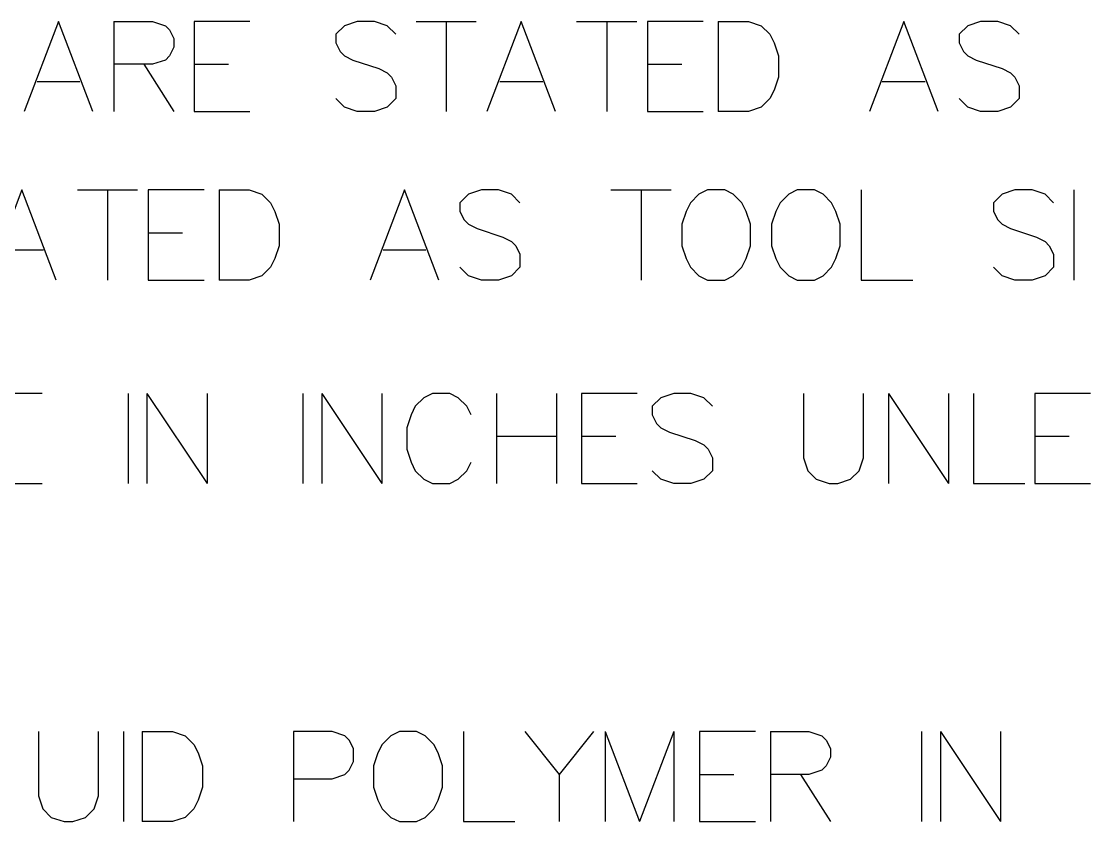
# Model space of a CAD drawing. Header units: millimetres. Extents: x 0 to 559, y 0 to 433.
# Drawn here: x 372.79 to 402.9, y 324.21 to 346.76 of the extents above; entities that cross this region are included whole.
import ezdxf

# ---------------------------------------------------------------- set-up
doc = ezdxf.new("R2010")
doc.units = ezdxf.units.MM
doc.layers.add('Mechanical7', color=56, linetype='Continuous')

msp = doc.modelspace()

# ---------------------------------------------------------------- linework, layer by layer
at = {"layer": 'Mechanical7'}
for p, q in [((373.829, 346.759), (372.862, 344.22)), ((373.829, 346.759), (372.862, 344.22)), ((374.797, 344.22), (373.829, 346.759)), ((374.797, 344.22), (373.829, 346.759)), ((375.389, 346.759), (375.389, 344.22)), ((375.389, 346.759), (376.478, 346.759)), ((375.389, 346.759), (375.389, 344.22)), ((375.389, 346.759), (376.478, 346.759)), ((376.478, 346.759), (376.84, 346.638)), ((376.478, 346.759), (376.84, 346.638)), ((379.223, 346.759), (377.651, 346.759)), ((377.651, 346.759), (377.651, 344.22)), ((379.223, 346.759), (377.651, 346.759)), ((377.651, 346.759), (377.651, 344.22)), ((382.246, 346.759), (381.883, 346.638)), ((382.246, 346.759), (381.883, 346.638)), ((382.73, 346.759), (382.246, 346.759)), ((382.73, 346.759), (382.246, 346.759)), ((383.092, 346.638), (382.73, 346.759)), ((383.092, 346.638), (382.73, 346.759)), ((383.903, 346.759), (385.595, 346.759)), ((383.903, 346.759), (385.595, 346.759)), ((384.749, 346.759), (384.749, 344.22)), ((384.749, 346.759), (384.749, 344.22)), ((386.865, 346.759), (385.898, 344.22)), ((386.865, 346.759), (385.898, 344.22)), ((387.833, 344.22), (386.865, 346.759)), ((387.833, 344.22), (386.865, 346.759)), ((388.425, 346.759), (390.118, 346.759)), ((388.425, 346.759), (390.118, 346.759)), ((389.272, 346.759), (389.272, 344.22)), ((389.272, 346.759), (389.272, 344.22)), ((391.993, 346.759), (390.42, 346.759)), ((390.42, 346.759), (390.42, 344.22)), ((391.993, 346.759), (390.42, 346.759)), ((390.42, 346.759), (390.42, 344.22)), ((392.416, 346.759), (392.416, 344.22)), ((392.416, 346.759), (393.262, 346.759)), ((392.416, 346.759), (392.416, 344.22)), ((392.416, 346.759), (393.262, 346.759)), ((393.262, 346.759), (393.625, 346.638)), ((393.262, 346.759), (393.625, 346.638)), ((397.64, 346.759), (396.672, 344.22)), ((397.64, 346.759), (396.672, 344.22)), ((398.607, 344.22), (397.64, 346.759)), ((398.607, 344.22), (397.64, 346.759)), ((399.804, 346.759), (399.442, 346.638)), ((399.804, 346.759), (399.442, 346.638)), ((400.288, 346.759), (399.804, 346.759)), ((400.288, 346.759), (399.804, 346.759)), ((400.651, 346.638), (400.288, 346.759)), ((400.651, 346.638), (400.288, 346.759)), ((376.84, 346.638), (376.961, 346.517)), ((376.84, 346.638), (376.961, 346.517)), ((376.961, 346.517), (377.082, 346.276)), ((376.961, 346.517), (377.082, 346.276)), ((381.883, 346.638), (381.641, 346.396)), ((381.883, 346.638), (381.641, 346.396)), ((381.641, 346.396), (381.641, 346.155)), ((381.641, 346.396), (381.641, 346.155)), ((383.334, 346.396), (383.092, 346.638)), ((383.334, 346.396), (383.092, 346.638)), ((393.625, 346.638), (393.867, 346.396)), ((393.625, 346.638), (393.867, 346.396)), ((393.867, 346.396), (393.988, 346.155)), ((393.867, 346.396), (393.988, 346.155)), ((399.442, 346.638), (399.2, 346.396)), ((399.442, 346.638), (399.2, 346.396)), ((399.2, 346.396), (399.2, 346.155)), ((399.2, 346.396), (399.2, 346.155)), ((400.893, 346.396), (400.651, 346.638)), ((400.893, 346.396), (400.651, 346.638)), ((377.082, 346.276), (377.082, 346.034)), ((377.082, 346.276), (377.082, 346.034)), ((381.641, 346.155), (381.762, 345.913)), ((381.641, 346.155), (381.762, 345.913)), ((393.988, 346.155), (394.109, 345.792)), ((393.988, 346.155), (394.109, 345.792)), ((399.2, 346.155), (399.321, 345.913)), ((399.2, 346.155), (399.321, 345.913)), ((376.961, 345.792), (376.84, 345.671)), ((376.961, 345.792), (376.84, 345.671)), ((377.082, 346.034), (376.961, 345.792)), ((377.082, 346.034), (376.961, 345.792)), ((381.762, 345.913), (381.883, 345.792)), ((381.762, 345.913), (381.883, 345.792)), ((381.883, 345.792), (382.125, 345.671)), ((381.883, 345.792), (382.125, 345.671)), ((394.109, 345.792), (394.109, 345.187)), ((394.109, 345.792), (394.109, 345.187)), ((399.321, 345.913), (399.442, 345.792)), ((399.321, 345.913), (399.442, 345.792)), ((399.442, 345.792), (399.683, 345.671)), ((399.442, 345.792), (399.683, 345.671)), ((376.478, 345.55), (375.389, 345.55)), ((376.478, 345.55), (375.389, 345.55)), ((376.236, 345.55), (377.082, 344.22)), ((376.236, 345.55), (377.082, 344.22)), ((376.84, 345.671), (376.478, 345.55)), ((376.84, 345.671), (376.478, 345.55)), ((377.651, 345.55), (378.618, 345.55)), ((377.651, 345.55), (378.618, 345.55)), ((382.125, 345.671), (382.85, 345.429)), ((382.125, 345.671), (382.85, 345.429)), ((390.42, 345.55), (391.388, 345.55)), ((390.42, 345.55), (391.388, 345.55)), ((399.683, 345.671), (400.409, 345.429)), ((399.683, 345.671), (400.409, 345.429)), ((382.85, 345.429), (383.092, 345.308)), ((382.85, 345.429), (383.092, 345.308)), ((383.092, 345.308), (383.213, 345.187)), ((383.092, 345.308), (383.213, 345.187)), ((383.213, 345.187), (383.334, 344.945)), ((383.213, 345.187), (383.334, 344.945)), ((394.109, 345.187), (393.988, 344.824)), ((394.109, 345.187), (393.988, 344.824)), ((400.409, 345.429), (400.651, 345.308)), ((400.409, 345.429), (400.651, 345.308)), ((400.651, 345.308), (400.772, 345.187)), ((400.651, 345.308), (400.772, 345.187)), ((400.772, 345.187), (400.893, 344.945)), ((400.772, 345.187), (400.893, 344.945)), ((373.225, 345.066), (374.434, 345.066)), ((373.225, 345.066), (374.434, 345.066)), ((383.334, 344.945), (383.334, 344.583)), ((383.334, 344.945), (383.334, 344.583)), ((386.261, 345.066), (387.47, 345.066)), ((386.261, 345.066), (387.47, 345.066)), ((397.035, 345.066), (398.244, 345.066)), ((397.035, 345.066), (398.244, 345.066)), ((400.893, 344.945), (400.893, 344.583)), ((400.893, 344.945), (400.893, 344.583)), ((381.883, 344.341), (381.641, 344.583)), ((381.883, 344.341), (381.641, 344.583)), ((383.334, 344.583), (383.092, 344.341)), ((383.334, 344.583), (383.092, 344.341)), ((393.867, 344.583), (393.625, 344.341)), ((393.867, 344.583), (393.625, 344.341)), ((393.988, 344.824), (393.867, 344.583)), ((393.988, 344.824), (393.867, 344.583)), ((399.442, 344.341), (399.2, 344.583)), ((399.442, 344.341), (399.2, 344.583)), ((400.893, 344.583), (400.651, 344.341)), ((400.893, 344.583), (400.651, 344.341)), ((382.246, 344.22), (381.883, 344.341)), ((382.246, 344.22), (381.883, 344.341)), ((383.092, 344.341), (382.73, 344.22)), ((383.092, 344.341), (382.73, 344.22)), ((393.625, 344.341), (393.262, 344.22)), ((393.625, 344.341), (393.262, 344.22)), ((399.804, 344.22), (399.442, 344.341)), ((399.804, 344.22), (399.442, 344.341)), ((400.651, 344.341), (400.288, 344.22)), ((400.651, 344.341), (400.288, 344.22)), ((377.651, 344.22), (379.223, 344.22)), ((377.651, 344.22), (379.223, 344.22)), ((382.73, 344.22), (382.246, 344.22)), ((382.73, 344.22), (382.246, 344.22)), ((390.42, 344.22), (391.993, 344.22)), ((390.42, 344.22), (391.993, 344.22)), ((393.262, 344.22), (392.416, 344.22)), ((393.262, 344.22), (392.416, 344.22)), ((400.288, 344.22), (399.804, 344.22)), ((400.288, 344.22), (399.804, 344.22)), ((372.802, 342.011), (371.834, 339.472)), ((372.802, 342.011), (371.834, 339.472)), ((373.769, 339.472), (372.802, 342.011)), ((373.769, 339.472), (372.802, 342.011)), ((374.362, 342.011), (376.055, 342.011)), ((374.362, 342.011), (376.055, 342.011)), ((375.208, 342.011), (375.208, 339.472)), ((375.208, 342.011), (375.208, 339.472)), ((377.929, 342.011), (376.357, 342.011)), ((376.357, 342.011), (376.357, 339.472)), ((377.929, 342.011), (376.357, 342.011)), ((376.357, 342.011), (376.357, 339.472)), ((378.352, 342.011), (378.352, 339.472)), ((378.352, 342.011), (379.199, 342.011)), ((378.352, 342.011), (378.352, 339.472)), ((378.352, 342.011), (379.199, 342.011)), ((379.199, 342.011), (379.562, 341.89)), ((379.199, 342.011), (379.562, 341.89)), ((379.562, 341.89), (379.804, 341.648)), ((379.562, 341.89), (379.804, 341.648)), ((383.576, 342.011), (382.609, 339.472)), ((383.576, 342.011), (382.609, 339.472)), ((384.544, 339.472), (383.576, 342.011)), ((384.544, 339.472), (383.576, 342.011)), ((385.378, 341.89), (385.136, 341.648)), ((385.378, 341.89), (385.136, 341.648)), ((385.741, 342.011), (385.378, 341.89)), ((385.741, 342.011), (385.378, 341.89)), ((386.225, 342.011), (385.741, 342.011)), ((386.225, 342.011), (385.741, 342.011)), ((386.587, 341.89), (386.225, 342.011)), ((386.587, 341.89), (386.225, 342.011)), ((386.829, 341.648), (386.587, 341.89)), ((386.829, 341.648), (386.587, 341.89)), ((389.393, 342.011), (391.086, 342.011)), ((389.393, 342.011), (391.086, 342.011)), ((390.239, 342.011), (390.239, 339.472)), ((390.239, 342.011), (390.239, 339.472)), ((391.872, 341.89), (391.63, 341.648)), ((391.872, 341.89), (391.63, 341.648)), ((392.114, 342.011), (391.872, 341.89)), ((392.114, 342.011), (391.872, 341.89)), ((392.598, 342.011), (392.114, 342.011)), ((392.598, 342.011), (392.114, 342.011)), ((392.839, 341.89), (392.598, 342.011)), ((392.839, 341.89), (392.598, 342.011)), ((393.081, 341.648), (392.839, 341.89)), ((393.081, 341.648), (392.839, 341.89)), ((394.399, 341.89), (394.157, 341.648)), ((394.399, 341.89), (394.157, 341.648)), ((394.641, 342.011), (394.399, 341.89)), ((394.641, 342.011), (394.399, 341.89)), ((395.125, 342.011), (394.641, 342.011)), ((395.125, 342.011), (394.641, 342.011)), ((395.367, 341.89), (395.125, 342.011)), ((395.367, 341.89), (395.125, 342.011)), ((395.609, 341.648), (395.367, 341.89)), ((395.609, 341.648), (395.367, 341.89)), ((396.443, 342.011), (396.443, 339.472)), ((396.443, 342.011), (396.443, 339.472)), ((400.409, 341.89), (400.168, 341.648)), ((400.409, 341.89), (400.168, 341.648)), ((400.772, 342.011), (400.409, 341.89)), ((400.772, 342.011), (400.409, 341.89)), ((401.256, 342.011), (400.772, 342.011)), ((401.256, 342.011), (400.772, 342.011)), ((401.619, 341.89), (401.256, 342.011)), ((401.619, 341.89), (401.256, 342.011)), ((401.86, 341.648), (401.619, 341.89)), ((401.86, 341.648), (401.619, 341.89)), ((402.429, 342.011), (402.429, 339.472)), ((402.429, 342.011), (402.429, 339.472)), ((379.804, 341.648), (379.924, 341.406)), ((379.804, 341.648), (379.924, 341.406)), ((385.136, 341.648), (385.136, 341.406)), ((385.136, 341.648), (385.136, 341.406)), ((391.63, 341.648), (391.509, 341.406)), ((391.63, 341.648), (391.509, 341.406)), ((393.202, 341.406), (393.081, 341.648)), ((393.202, 341.406), (393.081, 341.648)), ((394.157, 341.648), (394.037, 341.406)), ((394.157, 341.648), (394.037, 341.406)), ((395.73, 341.406), (395.609, 341.648)), ((395.73, 341.406), (395.609, 341.648)), ((400.168, 341.648), (400.168, 341.406)), ((400.168, 341.648), (400.168, 341.406)), ((379.924, 341.406), (380.045, 341.044)), ((379.924, 341.406), (380.045, 341.044)), ((385.136, 341.406), (385.257, 341.164)), ((385.136, 341.406), (385.257, 341.164)), ((391.509, 341.406), (391.388, 341.044)), ((391.509, 341.406), (391.388, 341.044)), ((393.323, 341.044), (393.202, 341.406)), ((393.323, 341.044), (393.202, 341.406)), ((394.037, 341.406), (393.916, 341.044)), ((394.037, 341.406), (393.916, 341.044)), ((395.85, 341.044), (395.73, 341.406)), ((395.85, 341.044), (395.73, 341.406)), ((400.168, 341.406), (400.288, 341.164)), ((400.168, 341.406), (400.288, 341.164)), ((380.045, 341.044), (380.045, 340.439)), ((380.045, 341.044), (380.045, 340.439)), ((385.257, 341.164), (385.378, 341.044)), ((385.257, 341.164), (385.378, 341.044)), ((385.378, 341.044), (385.62, 340.923)), ((385.378, 341.044), (385.62, 340.923)), ((391.388, 341.044), (391.388, 340.439)), ((391.388, 341.044), (391.388, 340.439)), ((393.323, 340.439), (393.323, 341.044)), ((393.323, 340.439), (393.323, 341.044)), ((393.916, 341.044), (393.916, 340.439)), ((393.916, 341.044), (393.916, 340.439)), ((395.85, 340.439), (395.85, 341.044)), ((395.85, 340.439), (395.85, 341.044)), ((400.288, 341.164), (400.409, 341.044)), ((400.288, 341.164), (400.409, 341.044)), ((400.409, 341.044), (400.651, 340.923)), ((400.409, 341.044), (400.651, 340.923)), ((376.357, 340.802), (377.325, 340.802)), ((376.357, 340.802), (377.325, 340.802)), ((385.62, 340.923), (386.346, 340.681)), ((385.62, 340.923), (386.346, 340.681)), ((386.346, 340.681), (386.587, 340.56)), ((386.346, 340.681), (386.587, 340.56)), ((400.651, 340.923), (401.377, 340.681)), ((400.651, 340.923), (401.377, 340.681)), ((401.377, 340.681), (401.619, 340.56)), ((401.377, 340.681), (401.619, 340.56)), ((380.045, 340.439), (379.924, 340.076)), ((380.045, 340.439), (379.924, 340.076)), ((386.587, 340.56), (386.708, 340.439)), ((386.587, 340.56), (386.708, 340.439)), ((386.708, 340.439), (386.829, 340.197)), ((386.708, 340.439), (386.829, 340.197)), ((391.388, 340.439), (391.509, 340.076)), ((391.388, 340.439), (391.509, 340.076)), ((393.202, 340.076), (393.323, 340.439)), ((393.202, 340.076), (393.323, 340.439)), ((393.916, 340.439), (394.037, 340.076)), ((393.916, 340.439), (394.037, 340.076)), ((395.73, 340.076), (395.85, 340.439)), ((395.73, 340.076), (395.85, 340.439)), ((401.619, 340.56), (401.74, 340.439)), ((401.619, 340.56), (401.74, 340.439)), ((401.74, 340.439), (401.86, 340.197)), ((401.74, 340.439), (401.86, 340.197)), ((372.197, 340.318), (373.406, 340.318)), ((372.197, 340.318), (373.406, 340.318)), ((379.924, 340.076), (379.804, 339.834)), ((379.924, 340.076), (379.804, 339.834)), ((382.972, 340.318), (384.181, 340.318)), ((382.972, 340.318), (384.181, 340.318)), ((386.829, 340.197), (386.829, 339.834)), ((386.829, 340.197), (386.829, 339.834)), ((391.509, 340.076), (391.63, 339.834)), ((391.509, 340.076), (391.63, 339.834)), ((393.081, 339.834), (393.202, 340.076)), ((393.081, 339.834), (393.202, 340.076)), ((394.037, 340.076), (394.157, 339.834)), ((394.037, 340.076), (394.157, 339.834)), ((395.609, 339.834), (395.73, 340.076)), ((395.609, 339.834), (395.73, 340.076)), ((401.86, 340.197), (401.86, 339.834)), ((401.86, 340.197), (401.86, 339.834)), ((379.804, 339.834), (379.562, 339.592)), ((379.804, 339.834), (379.562, 339.592)), ((385.378, 339.592), (385.136, 339.834)), ((385.378, 339.592), (385.136, 339.834)), ((386.829, 339.834), (386.587, 339.592)), ((386.829, 339.834), (386.587, 339.592)), ((391.63, 339.834), (391.872, 339.592)), ((391.63, 339.834), (391.872, 339.592)), ((392.839, 339.592), (393.081, 339.834)), ((392.839, 339.592), (393.081, 339.834)), ((394.157, 339.834), (394.399, 339.592)), ((394.157, 339.834), (394.399, 339.592)), ((395.367, 339.592), (395.609, 339.834)), ((395.367, 339.592), (395.609, 339.834)), ((400.409, 339.592), (400.168, 339.834)), ((400.409, 339.592), (400.168, 339.834)), ((401.86, 339.834), (401.619, 339.592)), ((401.86, 339.834), (401.619, 339.592)), ((376.357, 339.472), (377.929, 339.472)), ((376.357, 339.472), (377.929, 339.472)), ((379.199, 339.472), (378.352, 339.472)), ((379.199, 339.472), (378.352, 339.472)), ((379.562, 339.592), (379.199, 339.472)), ((379.562, 339.592), (379.199, 339.472)), ((385.741, 339.472), (385.378, 339.592)), ((385.741, 339.472), (385.378, 339.592)), ((386.225, 339.472), (385.741, 339.472)), ((386.225, 339.472), (385.741, 339.472)), ((386.587, 339.592), (386.225, 339.472)), ((386.587, 339.592), (386.225, 339.472)), ((391.872, 339.592), (392.114, 339.472)), ((391.872, 339.592), (392.114, 339.472)), ((392.114, 339.472), (392.598, 339.472)), ((392.114, 339.472), (392.598, 339.472)), ((392.598, 339.472), (392.839, 339.592)), ((392.598, 339.472), (392.839, 339.592)), ((394.399, 339.592), (394.641, 339.472)), ((394.399, 339.592), (394.641, 339.472)), ((394.641, 339.472), (395.125, 339.472)), ((394.641, 339.472), (395.125, 339.472)), ((395.125, 339.472), (395.367, 339.592)), ((395.125, 339.472), (395.367, 339.592)), ((396.443, 339.472), (397.894, 339.472)), ((396.443, 339.472), (397.894, 339.472)), ((400.772, 339.472), (400.409, 339.592)), ((400.772, 339.472), (400.409, 339.592)), ((401.256, 339.472), (400.772, 339.472)), ((401.256, 339.472), (400.772, 339.472)), ((401.619, 339.592), (401.256, 339.472)), ((401.619, 339.592), (401.256, 339.472)), ((373.373, 336.277), (371.801, 336.277)), ((375.791, 336.277), (375.791, 333.737)), ((376.323, 336.277), (376.323, 333.737)), ((376.323, 336.277), (378.016, 333.737)), ((378.016, 336.277), (378.016, 333.737)), ((380.713, 336.277), (380.713, 333.737)), ((381.245, 336.277), (381.245, 333.737)), ((381.245, 336.277), (382.938, 333.737)), ((382.938, 336.277), (382.938, 333.737)), ((384.123, 336.156), (383.881, 335.914)), ((384.365, 336.277), (384.123, 336.156)), ((384.849, 336.277), (384.365, 336.277)), ((385.091, 336.156), (384.849, 336.277)), ((385.333, 335.914), (385.091, 336.156)), ((386.167, 336.277), (386.167, 333.737)), ((387.86, 336.277), (387.86, 333.737)), ((390.133, 336.277), (388.561, 336.277)), ((388.561, 336.277), (388.561, 333.737)), ((390.798, 336.156), (390.557, 335.914)), ((391.161, 336.277), (390.798, 336.156)), ((391.645, 336.277), (391.161, 336.277)), ((392.008, 336.156), (391.645, 336.277)), ((392.249, 335.914), (392.008, 336.156)), ((394.813, 336.277), (394.813, 334.463)), ((396.506, 334.463), (396.506, 336.277)), ((397.207, 336.277), (397.207, 333.737)), ((397.207, 336.277), (398.9, 333.737)), ((398.9, 336.277), (398.9, 333.737)), ((399.602, 336.277), (399.602, 333.737)), ((402.903, 336.277), (401.331, 336.277)), ((401.331, 336.277), (401.331, 333.737)), ((383.881, 335.914), (383.76, 335.672)), ((385.453, 335.672), (385.333, 335.914)), ((390.557, 335.914), (390.557, 335.672)), ((383.76, 335.672), (383.64, 335.31)), ((390.557, 335.672), (390.677, 335.43)), ((383.64, 335.31), (383.64, 334.705)), ((390.677, 335.43), (390.798, 335.31)), ((390.798, 335.31), (391.04, 335.189)), ((386.167, 335.068), (387.86, 335.068)), ((388.561, 335.068), (389.529, 335.068)), ((391.04, 335.189), (391.766, 334.947)), ((391.766, 334.947), (392.008, 334.826)), ((401.331, 335.068), (402.298, 335.068)), ((383.64, 334.705), (383.76, 334.342)), ((392.008, 334.826), (392.129, 334.705)), ((392.129, 334.705), (392.249, 334.463)), ((383.76, 334.342), (383.881, 334.1)), ((385.333, 334.1), (385.453, 334.342)), ((392.249, 334.463), (392.249, 334.1)), ((394.813, 334.463), (394.934, 334.1)), ((396.385, 334.1), (396.506, 334.463)), ((383.881, 334.1), (384.123, 333.858)), ((385.091, 333.858), (385.333, 334.1)), ((390.798, 333.858), (390.557, 334.1)), ((392.249, 334.1), (392.008, 333.858)), ((394.934, 334.1), (395.176, 333.858)), ((396.143, 333.858), (396.385, 334.1)), ((371.801, 333.737), (373.373, 333.737)), ((384.123, 333.858), (384.365, 333.737)), ((384.365, 333.737), (384.849, 333.737)), ((384.849, 333.737), (385.091, 333.858)), ((388.561, 333.737), (390.133, 333.737)), ((391.161, 333.737), (390.798, 333.858)), ((391.645, 333.737), (391.161, 333.737)), ((392.008, 333.858), (391.645, 333.737)), ((395.176, 333.858), (395.539, 333.737)), ((395.539, 333.737), (395.781, 333.737)), ((395.781, 333.737), (396.143, 333.858)), ((399.602, 333.737), (401.053, 333.737)), ((401.331, 333.737), (402.903, 333.737)), ((373.264, 326.752), (373.264, 324.938)), ((374.957, 324.938), (374.957, 326.752)), ((375.658, 326.752), (375.658, 324.212)), ((376.19, 326.752), (376.19, 324.212)), ((376.19, 326.752), (377.037, 326.752)), ((377.037, 326.752), (377.4, 326.631)), ((377.4, 326.631), (377.642, 326.389)), ((381.535, 326.752), (380.447, 326.752)), ((380.447, 326.752), (380.447, 324.212)), ((381.898, 326.631), (381.535, 326.752)), ((382.019, 326.51), (381.898, 326.631)), ((382.14, 326.268), (382.019, 326.51)), ((383.192, 326.631), (382.95, 326.389)), ((383.434, 326.752), (383.192, 326.631)), ((383.918, 326.752), (383.434, 326.752)), ((384.16, 326.631), (383.918, 326.752)), ((384.401, 326.389), (384.16, 326.631)), ((385.236, 326.752), (385.236, 324.212)), ((386.965, 326.752), (387.932, 325.543)), ((388.9, 326.752), (387.932, 325.543)), ((389.226, 326.752), (389.226, 324.212)), ((389.226, 326.752), (390.194, 324.212)), ((391.161, 326.752), (390.194, 324.212)), ((391.161, 326.752), (391.161, 324.212)), ((393.459, 326.752), (391.887, 326.752)), ((391.887, 326.752), (391.887, 324.212)), ((393.882, 326.752), (393.882, 324.212)), ((393.882, 326.752), (394.97, 326.752)), ((394.97, 326.752), (395.333, 326.631)), ((395.333, 326.631), (395.454, 326.51)), ((395.454, 326.51), (395.575, 326.268)), ((398.139, 326.752), (398.139, 324.212)), ((398.671, 326.752), (398.671, 324.212)), ((398.671, 326.752), (400.364, 324.212)), ((400.364, 326.752), (400.364, 324.212)), ((377.642, 326.389), (377.763, 326.147)), ((382.14, 325.905), (382.14, 326.268)), ((382.95, 326.389), (382.829, 326.147)), ((384.522, 326.147), (384.401, 326.389)), ((395.575, 326.268), (395.575, 326.026)), ((377.763, 326.147), (377.883, 325.785)), ((382.019, 325.664), (382.14, 325.905)), ((382.829, 326.147), (382.708, 325.785)), ((384.643, 325.785), (384.522, 326.147)), ((395.575, 326.026), (395.454, 325.785)), ((377.883, 325.785), (377.883, 325.18)), ((381.898, 325.543), (382.019, 325.664)), ((382.708, 325.785), (382.708, 325.18)), ((384.643, 325.18), (384.643, 325.785)), ((395.333, 325.664), (394.97, 325.543)), ((395.454, 325.785), (395.333, 325.664)), ((380.447, 325.422), (381.535, 325.422)), ((381.535, 325.422), (381.898, 325.543)), ((387.932, 325.543), (387.932, 324.212)), ((391.887, 325.543), (392.854, 325.543)), ((394.97, 325.543), (393.882, 325.543)), ((394.728, 325.543), (395.575, 324.212)), ((377.883, 325.18), (377.763, 324.817)), ((382.708, 325.18), (382.829, 324.817)), ((384.522, 324.817), (384.643, 325.18)), ((373.264, 324.938), (373.385, 324.575)), ((374.836, 324.575), (374.957, 324.938)), ((377.763, 324.817), (377.642, 324.575)), ((382.829, 324.817), (382.95, 324.575)), ((384.401, 324.575), (384.522, 324.817)), ((373.385, 324.575), (373.627, 324.333)), ((374.594, 324.333), (374.836, 324.575)), ((377.642, 324.575), (377.4, 324.333)), ((382.95, 324.575), (383.192, 324.333)), ((384.16, 324.333), (384.401, 324.575)), ((373.627, 324.333), (373.99, 324.212)), ((373.99, 324.212), (374.231, 324.212)), ((374.231, 324.212), (374.594, 324.333)), ((377.037, 324.212), (376.19, 324.212)), ((377.4, 324.333), (377.037, 324.212)), ((383.192, 324.333), (383.434, 324.212)), ((383.434, 324.212), (383.918, 324.212)), ((383.918, 324.212), (384.16, 324.333)), ((385.236, 324.212), (386.687, 324.212)), ((391.887, 324.212), (393.459, 324.212))]:
    msp.add_line(p, q, dxfattribs=at)

doc.saveas('drawing.dxf')
